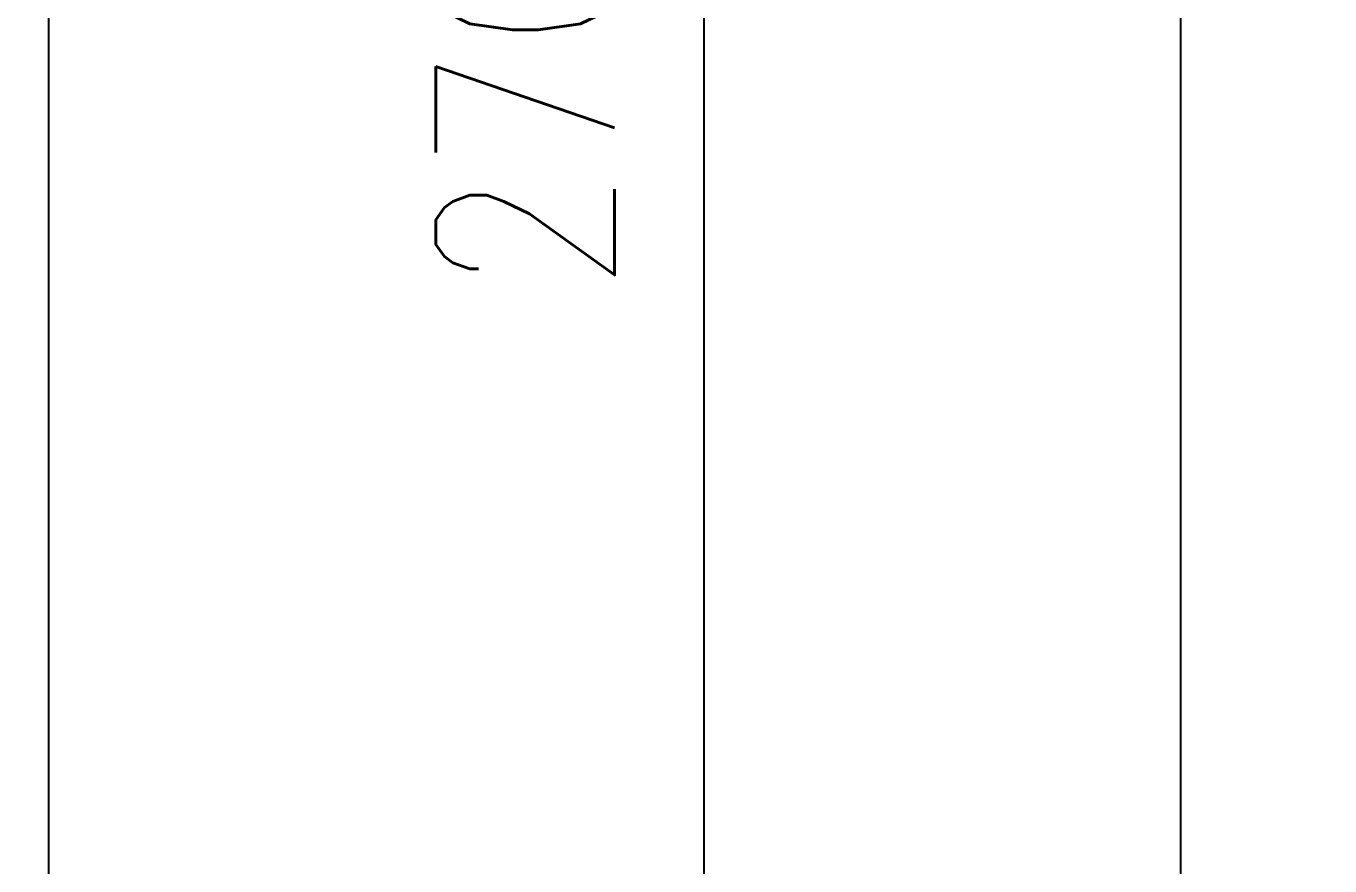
# Model space of a CAD drawing. Extents: x 718358 to 1668613, y -348838 to -159582.
# Drawn here: x 857659 to 858752, y -239976 to -239271 of the extents above; entities that cross this region are included whole.
import ezdxf

# ---------------------------------------------------------------- set-up
doc = ezdxf.new("R2010")
doc.units = 0
doc.header["$LTSCALE"] = 1000
for name, color, linetype in [('建-尺寸', 73, 'Continuous'), ('建-符号', 3, 'Continuous'), ('建-轴标', 3, 'Continuous')]:
    doc.layers.add(name, color=color, linetype=linetype)
doc.styles.add('DIM_FONT', font='SIMPLEX.shx', dxfattribs={"width": 0.8, "bigfont": 'GBCBIG.shx'})
doc.dimstyles.new('DIMN50', dxfattribs={"dimscale": 0.5, "dimtxt": 300, "dimasz": 100, "dimexe": 250, "dimexo": 300, "dimgap": 150, "dimtad": 1, "dimdec": 0, "dimzin": 0, "dimdsep": 46, "dimtxsty": 'DIM_FONT', "dimblk": 'ARCHTICK', "dimcen": 0.09, "dimdle": 1, "dimclrt": 7, "dimazin": 2, "dimtfac": 1, "dimtdec": 0, "dimtix": 1, "dimtmove": 2, "dimatfit": 3, "dimldrblk": 'ARCHTICK', "dimfxl": 1, "dimtolj": 1, "dimtzin": 0, "dimarcsym": 0})

# ---------------------------------------------------------------- blocks, each defined once
blk = doc.blocks.new('_ArchTick')
at = {"color": 0, "linetype": 'ByBlock', "const_width": 0.4}
blk.add_lwpolyline([(-0.5, -0.5), (0.5, 0.5)], dxfattribs=at)
blk = doc.blocks.new('*D2689')
at = {"layer": 'Defpoints', "color": 0, "transparency": 16777216}
for p in [(857677.3, -237940), (858227.3, -237940), (857677.3, -240640)]:
    blk.add_point(p, dxfattribs=at)
at = {"layer": '建-尺寸', "color": 0, "lineweight": -2, "transparency": 16777216}
for p, q in [((857827.3, -237940), (858352.3, -237940)), ((858227.3, -240640.5), (858227.3, -237939.5)), ((857827.3, -240640), (858352.3, -240640))]:
    blk.add_line(p, q, dxfattribs=at)
at = {"layer": '建-尺寸', "color": 0, "lineweight": -2, "transparency": 16777216, "xscale": 50, "yscale": 50, "zscale": 50}
for p, rotation in [((858227.3, -237940), 90), ((858227.3, -240640), 270)]:
    blk.add_blockref('_ArchTick', p, dxfattribs=dict(at, rotation=rotation))
at = {"layer": '建-尺寸', "color": 7, "transparency": 16777216, "insert": (858077.3, -239290), "char_height": 150, "attachment_point": 5, "rotation": 90, "style": 'DIM_FONT'}
blk.add_mtext('\\A1;2700', dxfattribs=at)
blk = doc.blocks.new('*D2699')
at = {"layer": 'Defpoints', "color": 0, "transparency": 16777216}
for p in [(857677.3, -235040), (858627.3, -235040), (857677.3, -240640)]:
    blk.add_point(p, dxfattribs=at)
at = {"layer": '建-轴标', "color": 0, "lineweight": -2, "transparency": 16777216}
for p, q in [((857827.3, -235040), (858752.3, -235040)), ((858627.3, -240640.5), (858627.3, -235039.5)), ((857827.3, -240640), (858752.3, -240640))]:
    blk.add_line(p, q, dxfattribs=at)
at = {"layer": '建-轴标', "color": 0, "lineweight": -2, "transparency": 16777216, "xscale": 50, "yscale": 50, "zscale": 50}
for p, rotation in [((858627.3, -235040), 90), ((858627.3, -240640), 270)]:
    blk.add_blockref('_ArchTick', p, dxfattribs=dict(at, rotation=rotation))
at = {"layer": '建-轴标', "color": 7, "transparency": 16777216, "insert": (858477.3, -237840), "char_height": 150, "attachment_point": 5, "rotation": 90, "style": 'DIM_FONT'}
blk.add_mtext('\\A1;5600', dxfattribs=at)

msp = doc.modelspace()

# ---------------------------------------------------------------- linework, layer by layer
at = {"layer": '建-符号'}
msp.add_lwpolyline([(857677.3, -223392.4), (857677.3, -237382.5), (857782.3, -237420.7), (857572.3, -237457.7), (857677.3, -237495), (857677.3, -251485)], dxfattribs=at)

# ---------------------------------------------------------------- dimensions: what is measured, and where the dimension line sits
at = {"layer": '建-尺寸'}
dim = msp.add_aligned_dim(p1=(857677.3, -240640), p2=(857677.3, -237940), distance=-550, dimstyle='DIMN50', dxfattribs=at)
dim.commit()
dim.dimension.update_dxf_attribs({"geometry": '*D2689', "text_midpoint": (858077.3, -239290)})
at = {"layer": '建-轴标'}
dim = msp.add_aligned_dim(p1=(857677.3, -240640), p2=(857677.3, -235040), distance=-950, dimstyle='DIMN50', dxfattribs=at)
dim.commit()
dim.dimension.update_dxf_attribs({"geometry": '*D2699', "text_midpoint": (858477.3, -237840)})

doc.saveas('drawing.dxf')
